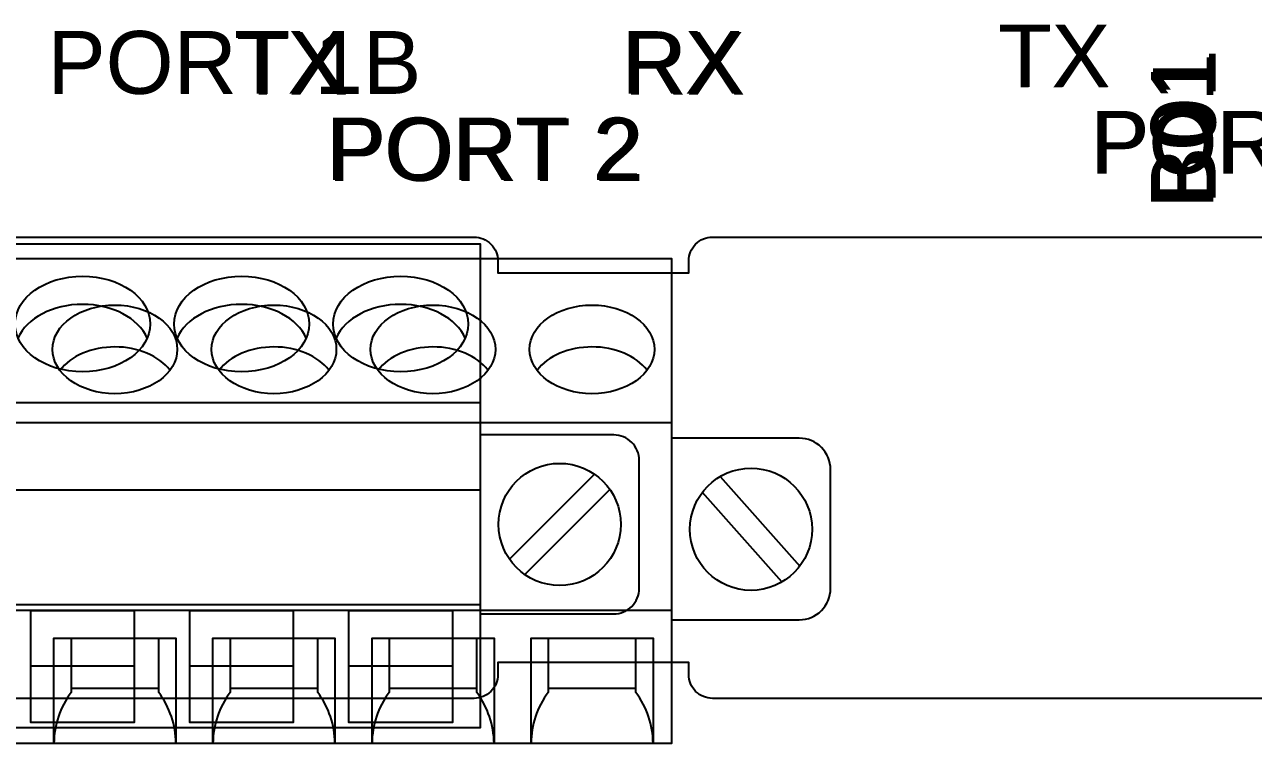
# Model space of a CAD drawing. Extents: x 0.5 to 23.7, y 0.2 to 17.2.
# Drawn here: x 18.384 to 19.929, y 5.657 to 6.561 of the extents above; entities that cross this region are included whole.
import ezdxf

# ---------------------------------------------------------------- set-up
doc = ezdxf.new("R2010")
doc.units = 0
doc.header["$MEASUREMENT"] = 0
for name, color, linetype in [('1_01__0-__EMPTY', 7, 'CONTINUOUS'), ('1_02__B-___3__DI___4__DO__', 7, 'CONTINUOUS'), ('1_03__1-___4__DI___4__DO__', 7, 'CONTINUOUS'), ('1_04__C-___4__DI___4__DO__', 7, 'CONTINUOUS'), ('1_05__6-___4__AI___4__AO', 7, 'CONTINUOUS'), ('1_06__A0__SERIAL_COMMUNICA', 7, 'CONTINUOUS'), ('1_07__3-___8__DI', 7, 'CONTINUOUS'), ('1_08__D-___4__DI___3__DO__', 7, 'CONTINUOUS'), ('5_01__0-__NO_ETH__EIA-232', 7, 'CONTINUOUS'), ('5_02__1-__NO_ETH__EIA-485', 7, 'CONTINUOUS'), ('5_03__2-___1__10-100BASE-T', 7, 'CONTINUOUS'), ('5_04__3-___1__10-100BASE-T', 7, 'CONTINUOUS'), ('5_05__4-___1__100BASE-FX_M', 7, 'CONTINUOUS'), ('5_06__6-___2__10-100BASE-T', 7, 'CONTINUOUS'), ('5_07__8-___2__100BASE-FX_M', 7, 'CONTINUOUS')]:
    doc.layers.add(name, color=color, linetype=linetype)
doc.styles.add('ARIAL', font='arial.ttf')

msp = doc.modelspace()

# ---------------------------------------------------------------- linework, layer by layer
at = {"layer": '1_01__0-__EMPTY'}
for points in [[(17.9841, 6.2937), (18.9493, 6.2937, -0.414214), (18.9792, 6.2638), (18.9792, 6.2487), (19.2192, 6.2487), (19.2192, 6.2638, -0.414214), (19.2491, 6.2937), (20.1443, 6.2937, -0.414214)], [(20.1443, 5.7137), (19.2491, 5.7137, -0.414214), (19.2192, 5.7436), (19.2192, 5.7587), (18.9792, 5.7587), (18.9792, 5.7436, -0.414214), (18.9493, 5.7137), (17.9841, 5.7137, -0.414214)]]:
    msp.add_lwpolyline(points, format="xyb", dxfattribs=at)
at = {"layer": '1_02__B-___3__DI___4__DO__'}
msp.add_lwpolyline([(17.5976, 6.2669), (19.1976, 6.2669), (19.1976, 5.657), (17.5976, 5.657)], close=True, dxfattribs=at)
for points in [[(17.5976, 6.0607), (19.1976, 6.0607)], [(19.2589, 5.9926), (19.3588, 5.88)], [(19.3364, 5.8601), (19.2364, 5.9727)], [(19.1976, 5.824), (17.5976, 5.824)], [(18.4425, 5.7266), (18.5527, 5.7266)], [(18.6425, 5.7266), (18.7527, 5.7266)], [(18.8425, 5.7266), (18.9527, 5.7266)], [(19.0425, 5.7266), (19.1527, 5.7266)]]:
    msp.add_lwpolyline(points, dxfattribs=at)
for points in [[(19.1976, 5.8125), (19.3583, 5.8125, 0.414214), (19.3976, 5.8518), (19.3976, 6.0014, 0.414214), (19.3583, 6.0408), (19.1976, 6.0408)], [(18.4425, 5.7894), (18.4425, 5.721, 0.162335), (18.421, 5.657), (18.421, 5.7894), (18.5744, 5.7894), (18.5744, 5.657, 0.16083), (18.5527, 5.721), (18.5527, 5.7894)], [(18.6425, 5.7894), (18.6425, 5.721, 0.162335), (18.621, 5.657), (18.621, 5.7894), (18.7744, 5.7894), (18.7744, 5.657, 0.16083), (18.7527, 5.721), (18.7527, 5.7894)], [(18.8425, 5.7894), (18.8425, 5.721, 0.162335), (18.821, 5.657), (18.821, 5.7894), (18.9744, 5.7894), (18.9744, 5.657, 0.16083), (18.9527, 5.721), (18.9527, 5.7894)], [(19.0425, 5.7894), (19.0425, 5.721, 0.162335), (19.021, 5.657), (19.021, 5.7894), (19.1744, 5.7894), (19.1744, 5.657, 0.16083), (19.1527, 5.721), (19.1527, 5.7894)]]:
    msp.add_lwpolyline(points, format="xyb", dxfattribs=at)
msp.add_circle((19.2976, 5.9263), 0.0768, dxfattribs=at)
for centre in [(18.4976, 6.1525), (18.6976, 6.1525), (18.8976, 6.1525), (19.0976, 6.1525)]:
    msp.add_ellipse(centre, major_axis=(-0.0785, 0), ratio=0.70953, dxfattribs=at)
for centre in [(18.4977, 6.0999), (18.6977, 6.0999), (18.8977, 6.0999), (19.0977, 6.0999)]:
    msp.add_ellipse(centre, major_axis=(-0.0785, 0), ratio=0.70953, start_param=3.63519, end_param=5.792431, dxfattribs=at)
at = {"layer": '1_03__1-___4__DI___4__DO__'}
msp.add_lwpolyline([(17.5976, 6.2669), (19.1976, 6.2669), (19.1976, 5.657), (17.5976, 5.657)], close=True, dxfattribs=at)
for points in [[(17.5976, 6.0607), (19.1976, 6.0607)], [(19.2589, 5.9926), (19.3588, 5.88)], [(19.3364, 5.8601), (19.2364, 5.9727)], [(19.1976, 5.824), (17.5976, 5.824)], [(18.4425, 5.7266), (18.5527, 5.7266)], [(18.6425, 5.7266), (18.7527, 5.7266)], [(18.8425, 5.7266), (18.9527, 5.7266)], [(19.0425, 5.7266), (19.1527, 5.7266)]]:
    msp.add_lwpolyline(points, dxfattribs=at)
for points in [[(19.1976, 5.8125), (19.3583, 5.8125, 0.414214), (19.3976, 5.8518), (19.3976, 6.0014, 0.414214), (19.3583, 6.0408), (19.1976, 6.0408)], [(18.4425, 5.7894), (18.4425, 5.721, 0.162335), (18.421, 5.657), (18.421, 5.7894), (18.5744, 5.7894), (18.5744, 5.657, 0.16083), (18.5527, 5.721), (18.5527, 5.7894)], [(18.6425, 5.7894), (18.6425, 5.721, 0.162335), (18.621, 5.657), (18.621, 5.7894), (18.7744, 5.7894), (18.7744, 5.657, 0.16083), (18.7527, 5.721), (18.7527, 5.7894)], [(18.8425, 5.7894), (18.8425, 5.721, 0.162335), (18.821, 5.657), (18.821, 5.7894), (18.9744, 5.7894), (18.9744, 5.657, 0.16083), (18.9527, 5.721), (18.9527, 5.7894)], [(19.0425, 5.7894), (19.0425, 5.721, 0.162335), (19.021, 5.657), (19.021, 5.7894), (19.1744, 5.7894), (19.1744, 5.657, 0.16083), (19.1527, 5.721), (19.1527, 5.7894)]]:
    msp.add_lwpolyline(points, format="xyb", dxfattribs=at)
msp.add_circle((19.2976, 5.9263), 0.0768, dxfattribs=at)
for centre in [(18.4976, 6.1525), (18.6976, 6.1525), (18.8976, 6.1525), (19.0976, 6.1525)]:
    msp.add_ellipse(centre, major_axis=(-0.0785, 0), ratio=0.70953, dxfattribs=at)
for centre in [(18.4977, 6.0999), (18.6977, 6.0999), (18.8977, 6.0999), (19.0977, 6.0999)]:
    msp.add_ellipse(centre, major_axis=(-0.0785, 0), ratio=0.70953, start_param=3.63519, end_param=5.792431, dxfattribs=at)
at = {"layer": '1_04__C-___4__DI___4__DO__'}
msp.add_lwpolyline([(17.5976, 6.2669), (19.1976, 6.2669), (19.1976, 5.657), (17.5976, 5.657)], close=True, dxfattribs=at)
for points in [[(17.5976, 6.0607), (19.1976, 6.0607)], [(19.2589, 5.9926), (19.3588, 5.88)], [(19.3364, 5.8601), (19.2364, 5.9727)], [(19.1976, 5.824), (17.5976, 5.824)], [(18.4425, 5.7266), (18.5527, 5.7266)], [(18.6425, 5.7266), (18.7527, 5.7266)], [(18.8425, 5.7266), (18.9527, 5.7266)], [(19.0425, 5.7266), (19.1527, 5.7266)]]:
    msp.add_lwpolyline(points, dxfattribs=at)
for points in [[(19.1976, 5.8125), (19.3583, 5.8125, 0.414214), (19.3976, 5.8518), (19.3976, 6.0014, 0.414214), (19.3583, 6.0408), (19.1976, 6.0408)], [(18.4425, 5.7894), (18.4425, 5.721, 0.162335), (18.421, 5.657), (18.421, 5.7894), (18.5744, 5.7894), (18.5744, 5.657, 0.16083), (18.5527, 5.721), (18.5527, 5.7894)], [(18.6425, 5.7894), (18.6425, 5.721, 0.162335), (18.621, 5.657), (18.621, 5.7894), (18.7744, 5.7894), (18.7744, 5.657, 0.16083), (18.7527, 5.721), (18.7527, 5.7894)], [(18.8425, 5.7894), (18.8425, 5.721, 0.162335), (18.821, 5.657), (18.821, 5.7894), (18.9744, 5.7894), (18.9744, 5.657, 0.16083), (18.9527, 5.721), (18.9527, 5.7894)], [(19.0425, 5.7894), (19.0425, 5.721, 0.162335), (19.021, 5.657), (19.021, 5.7894), (19.1744, 5.7894), (19.1744, 5.657, 0.16083), (19.1527, 5.721), (19.1527, 5.7894)]]:
    msp.add_lwpolyline(points, format="xyb", dxfattribs=at)
msp.add_circle((19.2976, 5.9263), 0.0768, dxfattribs=at)
for centre in [(18.4976, 6.1525), (18.6976, 6.1525), (18.8976, 6.1525), (19.0976, 6.1525)]:
    msp.add_ellipse(centre, major_axis=(-0.0785, 0), ratio=0.70953, dxfattribs=at)
for centre in [(18.4977, 6.0999), (18.6977, 6.0999), (18.8977, 6.0999), (19.0977, 6.0999)]:
    msp.add_ellipse(centre, major_axis=(-0.0785, 0), ratio=0.70953, start_param=3.63519, end_param=5.792431, dxfattribs=at)
at = {"layer": '1_05__6-___4__AI___4__AO'}
msp.add_lwpolyline([(17.5976, 6.2669), (19.1976, 6.2669), (19.1976, 5.657), (17.5976, 5.657)], close=True, dxfattribs=at)
for points in [[(17.5976, 6.0607), (19.1976, 6.0607)], [(19.2589, 5.9926), (19.3588, 5.88)], [(19.3364, 5.8601), (19.2364, 5.9727)], [(19.1976, 5.824), (17.5976, 5.824)], [(18.4425, 5.7266), (18.5527, 5.7266)], [(18.6425, 5.7266), (18.7527, 5.7266)], [(18.8425, 5.7266), (18.9527, 5.7266)], [(19.0425, 5.7266), (19.1527, 5.7266)]]:
    msp.add_lwpolyline(points, dxfattribs=at)
for points in [[(19.1976, 5.8125), (19.3583, 5.8125, 0.414214), (19.3976, 5.8518), (19.3976, 6.0014, 0.414214), (19.3583, 6.0408), (19.1976, 6.0408)], [(18.4425, 5.7894), (18.4425, 5.721, 0.162335), (18.421, 5.657), (18.421, 5.7894), (18.5744, 5.7894), (18.5744, 5.657, 0.16083), (18.5527, 5.721), (18.5527, 5.7894)], [(18.6425, 5.7894), (18.6425, 5.721, 0.162335), (18.621, 5.657), (18.621, 5.7894), (18.7744, 5.7894), (18.7744, 5.657, 0.16083), (18.7527, 5.721), (18.7527, 5.7894)], [(18.8425, 5.7894), (18.8425, 5.721, 0.162335), (18.821, 5.657), (18.821, 5.7894), (18.9744, 5.7894), (18.9744, 5.657, 0.16083), (18.9527, 5.721), (18.9527, 5.7894)], [(19.0425, 5.7894), (19.0425, 5.721, 0.162335), (19.021, 5.657), (19.021, 5.7894), (19.1744, 5.7894), (19.1744, 5.657, 0.16083), (19.1527, 5.721), (19.1527, 5.7894)]]:
    msp.add_lwpolyline(points, format="xyb", dxfattribs=at)
msp.add_circle((19.2976, 5.9263), 0.0768, dxfattribs=at)
for centre in [(18.4976, 6.1525), (18.6976, 6.1525), (18.8976, 6.1525), (19.0976, 6.1525)]:
    msp.add_ellipse(centre, major_axis=(-0.0785, 0), ratio=0.70953, dxfattribs=at)
for centre in [(18.4977, 6.0999), (18.6977, 6.0999), (18.8977, 6.0999), (19.0977, 6.0999)]:
    msp.add_ellipse(centre, major_axis=(-0.0785, 0), ratio=0.70953, start_param=3.63519, end_param=5.792431, dxfattribs=at)
at = {"layer": '1_06__A0__SERIAL_COMMUNICA'}
for points in [[(17.957, 6.2854), (18.957, 6.2854), (18.957, 5.6764), (17.957, 5.6764)], [(18.522, 5.8243), (18.522, 5.6835), (18.392, 5.6835), (18.392, 5.8243)], [(18.722, 5.8243), (18.722, 5.6835), (18.592, 5.6835), (18.592, 5.8243)], [(18.922, 5.8243), (18.922, 5.6835), (18.792, 5.6835), (18.792, 5.8243)]]:
    msp.add_lwpolyline(points, close=True, dxfattribs=at)
for points in [[(18.957, 6.0854), (17.957, 6.0854)], [(18.9938, 5.8887), (19.1007, 5.9956)], [(18.957, 5.9754), (17.957, 5.9754)], [(19.1201, 5.9761), (19.0133, 5.8693)], [(18.957, 5.8314), (17.957, 5.8314)], [(18.522, 5.7542), (18.392, 5.7542)], [(18.722, 5.7542), (18.592, 5.7542)], [(18.922, 5.7542), (18.792, 5.7542)]]:
    msp.add_lwpolyline(points, dxfattribs=at)
msp.add_lwpolyline([(18.957, 5.8199), (19.125, 5.8199, 0.414214), (19.157, 5.8519), (19.157, 6.0129, 0.414214), (19.125, 6.0449), (18.957, 6.0449)], format="xyb", dxfattribs=at)
msp.add_circle((19.057, 5.9324), 0.0768, dxfattribs=at)
for centre in [(18.457, 6.1844), (18.657, 6.1844), (18.857, 6.1844)]:
    msp.add_ellipse(centre, major_axis=(0.085, 0), ratio=0.707107, dxfattribs=at)
for centre in [(18.457, 6.149), (18.657, 6.149), (18.857, 6.149)]:
    msp.add_ellipse(centre, major_axis=(0.085, 0), ratio=0.707107, start_param=0.298532, end_param=2.84306, dxfattribs=at)
at = {"layer": '1_07__3-___8__DI'}
msp.add_lwpolyline([(17.5976, 6.2669), (19.1976, 6.2669), (19.1976, 5.657), (17.5976, 5.657)], close=True, dxfattribs=at)
for points in [[(17.5976, 6.0607), (19.1976, 6.0607)], [(19.2589, 5.9926), (19.3588, 5.88)], [(19.3364, 5.8601), (19.2364, 5.9727)], [(19.1976, 5.824), (17.5976, 5.824)], [(18.4425, 5.7266), (18.5527, 5.7266)], [(18.6425, 5.7266), (18.7527, 5.7266)], [(18.8425, 5.7266), (18.9527, 5.7266)], [(19.0425, 5.7266), (19.1527, 5.7266)]]:
    msp.add_lwpolyline(points, dxfattribs=at)
for points in [[(19.1976, 5.8125), (19.3583, 5.8125, 0.414214), (19.3976, 5.8518), (19.3976, 6.0014, 0.414214), (19.3583, 6.0408), (19.1976, 6.0408)], [(18.4425, 5.7894), (18.4425, 5.721, 0.162335), (18.421, 5.657), (18.421, 5.7894), (18.5744, 5.7894), (18.5744, 5.657, 0.16083), (18.5527, 5.721), (18.5527, 5.7894)], [(18.6425, 5.7894), (18.6425, 5.721, 0.162335), (18.621, 5.657), (18.621, 5.7894), (18.7744, 5.7894), (18.7744, 5.657, 0.16083), (18.7527, 5.721), (18.7527, 5.7894)], [(18.8425, 5.7894), (18.8425, 5.721, 0.162335), (18.821, 5.657), (18.821, 5.7894), (18.9744, 5.7894), (18.9744, 5.657, 0.16083), (18.9527, 5.721), (18.9527, 5.7894)], [(19.0425, 5.7894), (19.0425, 5.721, 0.162335), (19.021, 5.657), (19.021, 5.7894), (19.1744, 5.7894), (19.1744, 5.657, 0.16083), (19.1527, 5.721), (19.1527, 5.7894)]]:
    msp.add_lwpolyline(points, format="xyb", dxfattribs=at)
msp.add_circle((19.2976, 5.9263), 0.0768, dxfattribs=at)
for centre in [(18.4976, 6.1525), (18.6976, 6.1525), (18.8976, 6.1525), (19.0976, 6.1525)]:
    msp.add_ellipse(centre, major_axis=(-0.0785, 0), ratio=0.70953, dxfattribs=at)
for centre in [(18.4977, 6.0999), (18.6977, 6.0999), (18.8977, 6.0999), (19.0977, 6.0999)]:
    msp.add_ellipse(centre, major_axis=(-0.0785, 0), ratio=0.70953, start_param=3.63519, end_param=5.792431, dxfattribs=at)
at = {"layer": '1_08__D-___4__DI___3__DO__'}
msp.add_lwpolyline([(17.5976, 6.2669), (19.1976, 6.2669), (19.1976, 5.657), (17.5976, 5.657)], close=True, dxfattribs=at)
for points in [[(17.5976, 6.0607), (19.1976, 6.0607)], [(19.2589, 5.9926), (19.3588, 5.88)], [(19.3364, 5.8601), (19.2364, 5.9727)], [(19.1976, 5.824), (17.5976, 5.824)], [(18.4425, 5.7266), (18.5527, 5.7266)], [(18.6425, 5.7266), (18.7527, 5.7266)], [(18.8425, 5.7266), (18.9527, 5.7266)], [(19.0425, 5.7266), (19.1527, 5.7266)]]:
    msp.add_lwpolyline(points, dxfattribs=at)
for points in [[(19.1976, 5.8125), (19.3583, 5.8125, 0.414214), (19.3976, 5.8518), (19.3976, 6.0014, 0.414214), (19.3583, 6.0408), (19.1976, 6.0408)], [(18.4425, 5.7894), (18.4425, 5.721, 0.162335), (18.421, 5.657), (18.421, 5.7894), (18.5744, 5.7894), (18.5744, 5.657, 0.16083), (18.5527, 5.721), (18.5527, 5.7894)], [(18.6425, 5.7894), (18.6425, 5.721, 0.162335), (18.621, 5.657), (18.621, 5.7894), (18.7744, 5.7894), (18.7744, 5.657, 0.16083), (18.7527, 5.721), (18.7527, 5.7894)], [(18.8425, 5.7894), (18.8425, 5.721, 0.162335), (18.821, 5.657), (18.821, 5.7894), (18.9744, 5.7894), (18.9744, 5.657, 0.16083), (18.9527, 5.721), (18.9527, 5.7894)], [(19.0425, 5.7894), (19.0425, 5.721, 0.162335), (19.021, 5.657), (19.021, 5.7894), (19.1744, 5.7894), (19.1744, 5.657, 0.16083), (19.1527, 5.721), (19.1527, 5.7894)]]:
    msp.add_lwpolyline(points, format="xyb", dxfattribs=at)
msp.add_circle((19.2976, 5.9263), 0.0768, dxfattribs=at)
for centre in [(18.4976, 6.1525), (18.6976, 6.1525), (18.8976, 6.1525), (19.0976, 6.1525)]:
    msp.add_ellipse(centre, major_axis=(-0.0785, 0), ratio=0.70953, dxfattribs=at)
for centre in [(18.4977, 6.0999), (18.6977, 6.0999), (18.8977, 6.0999), (19.0977, 6.0999)]:
    msp.add_ellipse(centre, major_axis=(-0.0785, 0), ratio=0.70953, start_param=3.63519, end_param=5.792431, dxfattribs=at)

# ---------------------------------------------------------------- texts
at = {"layer": '5_01__0-__NO_ETH__EIA-232', "style": 'ARIAL'}
for s, p in [('PORT 1B', (18.4128, 6.474)), ('TX', (19.6092, 6.4823)), ('PORT 2', (19.7256, 6.3736))]:
    msp.add_text(s, height=0.07867, dxfattribs=at).set_placement(p)
at = {"layer": '5_02__1-__NO_ETH__EIA-485', "style": 'ARIAL'}
for s, p in [('TX', (18.6473, 6.474)), ('RX', (19.1348, 6.474)), ('PORT 2', (18.7628, 6.3653))]:
    msp.add_text(s, height=0.07867, dxfattribs=at).set_placement(p)
msp.add_text('B01', height=0.07867, rotation=90, dxfattribs=at).set_placement((19.8791, 6.3294))
at = {"layer": '5_03__2-___1__10-100BASE-T', "style": 'ARIAL'}
for s, p in [('PORT 1B', (18.4128, 6.4738)), ('TX', (19.6083, 6.4821)), ('PORT 2', (19.7239, 6.3735))]:
    msp.add_text(s, height=0.07867, dxfattribs=at).set_placement(p)
at = {"layer": '5_04__3-___1__10-100BASE-T', "style": 'ARIAL'}
for s, p in [('TX', (18.6501, 6.473)), ('RX', (19.1376, 6.473)), ('PORT 2', (18.7656, 6.3644))]:
    msp.add_text(s, height=0.07867, dxfattribs=at).set_placement(p)
msp.add_text('B01', height=0.07867, rotation=90, dxfattribs=at).set_placement((19.8819, 6.3343))
at = {"layer": '5_05__4-___1__100BASE-FX_M', "style": 'ARIAL'}
for s, p in [('PORT 1B', (18.4127, 6.4741)), ('TX', (19.6092, 6.4823)), ('PORT 2', (19.7256, 6.3736))]:
    msp.add_text(s, height=0.07867, dxfattribs=at).set_placement(p)
at = {"layer": '5_06__6-___2__10-100BASE-T', "style": 'ARIAL'}
for s, p in [('PORT 1B', (18.4128, 6.4742)), ('TX', (19.6092, 6.4823)), ('PORT 2', (19.7256, 6.3736))]:
    msp.add_text(s, height=0.07867, dxfattribs=at).set_placement(p)
at = {"layer": '5_07__8-___2__100BASE-FX_M', "style": 'ARIAL'}
for s, p in [('PORT 1B', (18.4127, 6.4741)), ('TX', (19.6092, 6.4823)), ('PORT 2', (19.7256, 6.3736))]:
    msp.add_text(s, height=0.07867, dxfattribs=at).set_placement(p)

doc.saveas('drawing.dxf')
